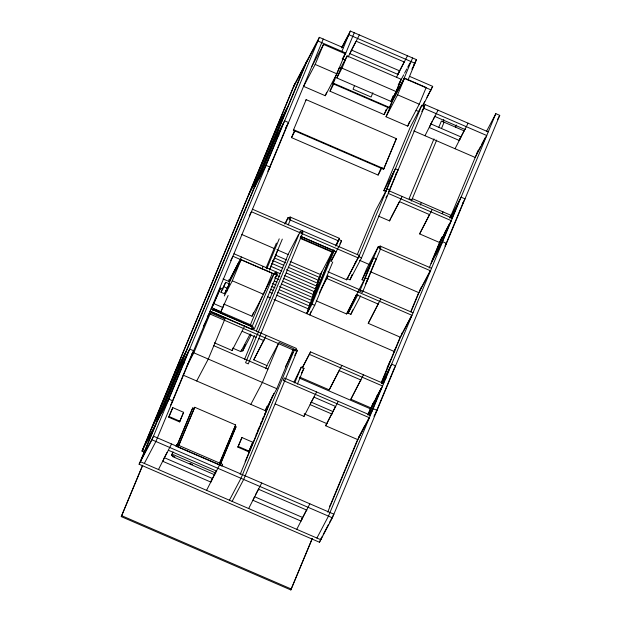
<?xml version="1.0" encoding="UTF-8"?>
<svg xmlns="http://www.w3.org/2000/svg" width="621" height="621" viewBox="0 0 621 621"><rect width="100%" height="100%" fill="white"/><g stroke="black" fill="none" stroke-linecap="round" stroke-linejoin="round"><path stroke-width="0.93" d="M144.646 452.235L141.984 451.079L294.175 85.085L319.349 37.345L343.397 47.747M294.897 83.719L142.706 449.705L145.368 450.862M155.716 420.611L178.864 364.946L180.432 365.622M252.941 186.82L280.715 120.024L282.283 120.699M161.499 409.65L184.647 353.986M258.724 175.859L286.498 109.063M486.491 131.38L495.83 113.666L499.734 115.359L332.375 517.813L319.489 542.249L139.104 464.244L306.464 61.789M307.783 59.274L140.424 461.729L320.816 539.742L322.322 536.125M161.662 412.872L182.496 362.773L184.057 363.448M258.879 179.081L277.401 134.547L278.961 135.223M167.445 401.903L188.272 351.812M264.662 168.12L283.184 123.587M139.104 464.244L151.99 439.8L319.349 37.345M312.278 538.617L290.83 589.95L121.266 516.618L142.597 465.315M121.266 516.618L142.714 465.284M171.722 402.703L192.184 353.496M268.575 169.805L277.09 149.319M277.828 147.542L287.088 125.279M323.254 39.038L155.894 441.492L144.336 463.421M228.132 295.495L220.921 311.726L211.901 307.822L220.556 288.128L223.009 289.192M211.901 307.822L220.556 288.128M187.162 365.466L193.837 352.821L210.503 312.743L224.934 318.984L208.268 359.062L196.702 380.983M213.554 308.808L213.096 309.918L250.977 326.304L251.435 325.187L213.554 308.808L212.685 310.461M315.173 64.444L323.51 44.401L345.16 53.763L336.823 73.798L325.264 95.727L303.615 86.366L315.173 64.444L336.823 73.798M168.718 417.219L172.785 407.632L183.606 412.313L179.904 421.217L179.539 421.9L168.718 417.219L172.785 407.632M220.967 292.25L225.71 282.314L229.32 283.875L227.465 288.33L224.577 293.811L220.967 292.25L225.71 282.314M223.032 278.914L228.877 281.445L238.813 262.078M228.435 284.208L240.211 261.325M224.577 293.811L226.06 290.248M293.36 130.286L306.161 99.655L396.353 138.662L383.856 168.718L383.553 169.292L293.36 130.286L293.663 129.719L383.856 168.718M241.476 257.016L228.877 281.445M382.016 167.662L378.111 175.068L291.521 137.621L294.486 130.495M224.297 295.976L232.301 280.793L241.095 259.64L272.363 273.162L263.568 294.315L252.01 316.244L224.212 304.22M220.921 311.726L222.365 308.264M223.086 306.533L224.165 303.933M179.539 421.9L183.606 412.313M171.528 443.984L158.464 469.53M174.936 456.947L171.427 455.434L172.995 452.096M176.938 444.62L176.24 446.297L221.938 466.06L222.636 464.384L176.938 444.62L176.061 446.282M176.799 445.917L191.842 409.751L192.805 407.919L194.567 408.688M177.024 445.855L192.805 407.919M341.892 51.364L350.345 31.05L416.489 59.655L408.036 79.969M178.724 445.179L194.746 407.275L235.631 424.95L219.71 463.25M178.452 446.46L194.746 407.275M325.264 95.727L326.708 92.242M332.654 83.571L332.949 83.004L389.476 107.449L389.173 108.015L332.654 83.571L339.431 67.417L341.201 68.178M388.001 107.208L384.096 114.606L329.984 91.202L335.169 78.735M343.134 58.118L345.804 53.057L354.249 32.742M336.83 77.982L341.923 65.741L347.1 55.913L401.213 79.317L396.12 91.566L390.943 101.386L336.83 77.982L342.008 68.163L347.1 55.913M262.085 268.877L263.125 266.378M359.365 34.947L348.078 57.124M266.083 267.884L276.384 243.114M214.361 342.815L232.091 350.485L233.131 347.977M266.727 268.901L279.24 238.829M285.489 223.793L288.066 217.598L290.768 218.771L288.198 224.965M244.697 326.048L232.091 350.485M336.303 245.769L339.392 238.324L290.092 217.001L289.044 219.5L338.352 240.824L335.821 245.621M269.436 270.073L282.307 239.116M269.77 269.429L277.866 249.976M252.01 316.244L253.477 312.712M250.356 324.915L262.178 296.465M232.891 348.202L240.832 351.633L241.53 349.965M241.359 350.384L242.71 350.966L245.295 344.748M354.482 85.783L353.062 89.214L371.102 97.016L372.879 92.731M277.183 273.931L254.268 329.045L251.567 327.872L274.482 272.766L277.183 273.931L275.406 277.308M244.433 359.629L254.463 335.495M256.326 331.032L288.656 253.283L298.437 234.722M301.651 233.449L302.691 230.942M267.007 365.583L253.741 359.846L264.119 339.625M266.339 335.41L253.741 359.846M219.617 462.862L235.631 424.95M219.632 464.787L206.568 490.334M220.455 463.763L236.096 426.643L220.323 464.578M265.641 368.765L267.115 365.202M237.866 447.128L241.934 437.533L252.755 442.214L249.052 451.125L248.687 451.809L237.866 447.128L241.934 437.533M407.469 55.75L396.625 77.082M384.096 114.606L386.316 109.265M390.943 101.386L393.124 96.139M389.173 108.015L395.957 91.861M400.654 80.777L392.565 100.206L404.131 78.285L412.577 57.963M386.037 116.764L392.984 100.059L404.543 78.13L426.192 87.491L419.245 104.196L407.687 126.125L386.037 116.764L397.603 94.834L404.543 78.13M318.72 278.914L321.22 272.914M318.169 280.708L321.849 271.866M317.502 282.78L320.855 274.73L290.24 261.488M316.516 285.629L319.854 277.595L289.246 264.36M316.268 286.692L318.86 280.459L288.245 267.224M313.807 293.089L317.859 283.331L286.374 269.708M313.194 295.029L316.865 286.196L286.25 272.953M183.125 375.115L265.252 410.628L267.108 406.181M312.58 296.97L315.864 289.06L284.379 275.445M311.967 298.911L314.87 291.924L283.386 278.309M248.687 451.809L252.755 442.214M309.413 305.509L310.531 302.831M311.268 301.045L313.869 294.796L282.384 281.181M308.816 307.418L312.875 297.661L281.383 284.045M257.855 430.415L258.949 427.807M260.393 424.322L261.48 421.706M262.209 419.959L263.296 417.351M308.226 309.312L311.874 300.525L279.512 286.529M306.921 312.906L310.88 303.397L279.388 289.774M245.124 461.776L257.125 432.907M257.49 432.03L272.518 395.903M307.092 312.968L332.778 250.985M240.156 474.382L273.861 393.341M333.446 250.053L306.968 313.737L312.021 304.143L334.463 250.185M265.252 410.628L276.811 388.699L293.485 348.622L279.046 342.381L262.38 382.466L250.822 404.387M311.144 311.369L309.669 314.909L314.731 305.315L332.755 261.977M338.771 246.545L331.055 261.705M339.004 246.933L341.581 240.746L338.872 239.574M319.334 292.856L327.935 276.011L413.019 312.805M229.421 500.215L240.979 478.286L294.68 349.142L297.389 350.314L243.688 479.459L232.122 501.388M378.111 175.068L380.704 168.834M294.005 382.008L301.255 367.135L303.964 368.307L297.381 384.143M294.672 382.971L301.255 367.135M383.553 169.292L396.353 138.662M302.404 367.904L310.562 351.905L383.615 383.499M407.687 126.125L409.511 121.724M261.728 482.991L248.664 508.537M327.942 271.75L346.611 279.823L347.302 278.154M357.316 254.509L375.519 210.721L387.085 188.792L389.786 189.964L388.901 191.648M385.882 191.563L383.856 190.686L410.24 127.227L421.806 105.298L424.508 106.47L361.546 257.878L349.988 279.807L347.279 278.635L358.845 256.706L421.806 105.298M385.633 191.54L393.97 171.497M346.611 279.823L359.21 255.386L252.483 209.23M349.988 279.807L352.216 274.443M389.064 190.965L396.314 173.538M421.83 111.586L425.113 104.592L488.246 131.9M422.738 106.005L432.69 86.366L409.542 76.352M275.181 403.922L304.003 416.388L305.051 413.881M316.198 300.82L346.596 313.97L356.532 294.595M360.661 295.782L350.881 314.342L348.171 313.17L356.392 294.75M364.092 280.645L362.059 279.768L366.693 268.637L378.251 246.708L380.952 247.88L362.439 292.413L359.73 291.241L378.251 246.708M316.609 391.96L304.003 416.388M359.202 289.533L346.596 313.97M363.844 280.622L372.173 260.587M378.352 216.054L389.553 220.897L390.601 218.39M350.881 314.342L352.728 309.887M430.516 124.611L429.305 127.507L459.377 140.509L460.875 136.892L430.811 123.889M431.533 268.28L380.122 246.04L379.082 248.547L430.493 270.779L418.934 292.708L370.178 271.625M366.545 281.794L374.517 262.629M402.16 196.469L389.553 220.897M438.038 110.189L424.974 135.735M299.695 377.094L329.223 389.864L339.159 370.489M433.97 138.894L409.099 198.697L411.808 199.869M438.799 127.289L441.391 121.041L464.112 130.868M442.897 121.693L443.798 119.519M341.829 365.427L329.223 389.864M411.288 201.119L436.679 140.067M441.5 128.462L444.1 122.213M370.426 415.232L284.286 377.979L283.246 380.487L369.386 417.731L357.82 439.66L325.652 425.75L335.588 406.375M326.894 278.519L411.971 315.313L400.413 337.242L368.245 323.331L378.624 303.11M338.259 401.321L325.652 425.75M380.844 298.895L368.245 323.331M420.308 205.015L421.348 202.516M455.527 127.158L456.427 124.984M309.522 354.412L382.575 386.006L371.016 407.935L350.873 399.225L360.809 379.85M452.367 218.181L389.235 190.872L388.187 193.379L451.327 220.68L439.769 242.609L419.625 233.9L429.553 214.524M309.832 503.794L296.76 529.34M363.479 374.789L350.873 399.225M432.224 209.463L419.625 233.9M468.102 123.191L455.038 148.737M442.299 213.546L442.998 211.877M290.83 589.95L312.161 538.648M387.062 367.935L388.172 365.28M330.745 504.105L357.083 440.763M367.842 414.898L370.807 407.756M381.511 382.016L400.025 337.498M410.815 311.548L418.632 292.755M431.285 262.334L440.957 239.069M368.3 414.223L370.613 408.905L299.314 378.073M327.702 512.084L359.443 435.763M368.253 414.587L372.693 403.898M381.589 382.513L402.408 332.452M410.955 311.897L420.991 287.756M429.165 268.093L442.136 236.904M450.07 217.893L478.077 150.554M368.882 415.27L377.032 395.678M382.218 383.204L384.438 377.863L385.998 378.538M435.36 255.402L445.366 231.354M450.916 217.994L453.881 210.868L455.441 211.544M364.504 426.169L358.744 437.432M371.7 411.428L381.325 388.272M383.18 383.825L390.221 366.902M441.143 244.441L450.031 223.063M451.886 218.608L459.664 199.908M495.83 113.666L328.47 516.121L316.904 538.05M319.489 542.249L321.344 537.794M375.604 413.12L393.753 369.479M463.196 202.485L445.055 246.126L446.499 243.385L442.587 241.693L431.028 263.622M293.399 87.336L304.958 65.407M306.285 62.892L317.843 40.963L345.804 53.057M276.384 128.244L287.942 106.323M311.952 66.331L323.51 44.401M273.061 142.776L284.628 120.847L288.532 122.531L285.87 127.592M248.602 195.048L260.168 173.119M254.548 187.301L266.106 165.372L270.019 167.065L267.791 171.28M243.502 213.197L244.821 210.682M305.858 100.229L306.161 99.655M216.651 277.766L217.971 275.25M249.215 215.953L251.443 211.738L358.17 257.894M291.521 137.621L294.991 131.039M341.449 47.918L350.345 31.05M342.171 47.32L348.839 34.667L414.983 63.272L411.87 69.179M230.701 260.486L232.922 256.271L275.313 274.598L276.353 272.099L275.468 273.783M174.532 373.167L186.09 351.245M342.932 57.978L345.16 53.763M178.157 370.993L189.723 349.064L193.628 350.756L191.408 354.971M207.298 316.974L209.083 313.605L295.363 350.919L296.403 348.412L210.123 311.098M203.385 326.235L208.726 316.112M151.384 428.832L162.943 406.91M351.804 49.284L355.81 41.7M329.984 91.202L333.881 83.804M226.844 288.571L229.32 283.875M144.204 446.088L155.77 424.166M157.323 421.092L168.889 399.163L172.793 400.856L170.573 405.071M141.984 451.079L154.264 427.784M141.93 458.112L153.496 436.183L333.881 514.196L329.433 522.626M284.69 223.995L288.066 217.598M289.246 218.6L290.092 217.001M164.86 456.637L167.088 452.414M171.427 455.434L173.174 452.111M262.916 294.688L273.589 274.451M300.254 237.579L301.138 235.895M240.832 351.633L250.17 333.927M242.71 350.966L251.156 334.944M397.688 74.31L404.356 61.658M398.193 85.046L401.213 79.317M401.019 79.892L403.689 74.831M404.574 73.146L406.802 68.931M407.687 67.239L409.907 63.024M413.819 64.716L416.489 59.655M267.488 364.31L278.161 344.073M210.674 481.78L216.519 470.687M320.933 273.605L331.443 253.515M332.491 251.684L333.376 250.007M335.503 245.97L339.392 238.324M319.38 277.525L320.855 274.73M317.486 282.081L319.854 277.595M317.634 282.788L318.86 280.459M316.609 285.707L317.859 283.331M315.592 288.61L316.865 286.196M313.721 293.135L315.864 289.06M339.897 243.944L341.581 240.746M313.131 295.216L314.87 291.924M331.21 260.882L336.101 251.606M312.565 297.273L313.869 294.796M311.556 300.153L312.875 297.661M310.112 303.863L311.874 300.525M309.553 305.905L310.88 303.397M308.109 309.623L309.879 306.262L277.517 292.266M307.108 312.495L308.885 309.126L276.524 295.13M321.267 288.664L327.935 276.011M422.466 105.764L424.686 101.549M426.914 97.326L432.69 86.366M285.342 366.856L292.902 352.518M424.221 106.284L425.113 104.592M294.719 355.375L297.389 350.314M264.74 414.052L265.827 411.995M383.856 190.686L395.414 168.757L398.123 169.929L395.895 174.144M256.046 434.778L257.133 432.721M385.967 197.594L386.86 195.91M354.762 263.824L356.097 261.294M302.116 367.935L310.562 351.905M430.477 124.526L432.255 121.149M433.147 119.465L434.925 116.088M301.433 373.105L303.964 368.307M391.044 217.552L399.489 201.522M362.059 279.768L373.625 257.847L376.326 259.011L374.882 261.751M379.237 247.732L380.122 246.04M359.062 289.689L365.288 277.882L367.997 279.054L365.327 284.115M348.171 313.17L357.952 294.618M255.503 494.797L258.615 488.89M310.384 403.766L313.939 397.013M459.144 140.183L464.989 129.09M476.687 153.829L480.685 146.238M481.578 144.546L485.133 137.8M497.514 119.574L499.734 115.359M449.767 217.94L451.11 215.386L412.328 198.611M450.411 217.451L461.108 197.167L465.013 198.852L462.35 203.913M440.809 240.11L442.587 236.733M445.699 230.826L449.697 223.242M419.975 290.201L430.198 270.803M301.379 519.816L306.72 509.694M401.453 334.735L411.242 316.182M393.939 351.47L395.267 348.94M388.909 363.51L390.353 360.77M381.403 383.615L391.665 364.154L395.569 365.847L393.349 370.062M372.499 404.589L374.727 400.366M376.505 396.998L380.952 388.56M369.588 415.433L373.143 408.688L377.056 410.38L373.943 416.28M359.311 436.315L368.649 418.601M329.409 506.635L330.302 504.943M323.207 534.433L328.548 524.31M356.415 41.312L404.519 62.116M404.131 78.285L431.191 89.983M342.194 58.723L345.478 60.144M342.008 68.163L396.12 91.566M397.603 94.834L419.245 104.196M423.607 108.209L486.74 135.518L475.181 157.447L413.772 130.884M393.093 96.17L394.871 96.938M435.088 116.546L465.152 129.548M416.062 110.367L418.733 111.524M399.676 201.709L429.74 214.711M358.845 256.706L361.546 257.878M359.458 260.253L369.309 264.515M300.719 236.329L333.298 250.418M301.084 236.57L336.279 251.792M300.37 237.789L332.359 251.621M300.222 238.379L332.934 252.53M241.639 234.428L274.234 248.524M276.873 249.665L288.323 254.618M275.375 255.06L286.747 259.982M274.373 257.925L285.745 262.846M356.71 294.781L378.36 304.143M272.503 260.416L283.875 265.33M271.509 263.281L282.873 268.202M270.508 266.145L281.88 271.066M233.962 253.764L280.009 273.55M276.384 275.282L279.885 276.795M274.513 277.773L278.883 279.667M274.389 281.018L277.013 282.151M272.518 283.51L276.019 285.016M271.517 286.374L275.018 287.888M312.021 304.143L314.731 305.315M270.523 289.239L273.147 290.372M269.522 292.103L272.145 293.244M232.301 280.793L263.568 294.315M228.637 279.861L230.414 280.638M267.604 296.722L270.399 297.925M273.954 299.462L394.809 351.727M223.855 286.77L227.465 288.33M225.47 290.255L227.115 290.962M214.074 303.716L223.094 307.612M211.047 308.87L253.438 327.205L252.398 329.704L210.007 311.377M339.345 370.675L360.987 380.036M242.206 331.296L256.062 337.288M258.662 338.406L263.855 340.657M213.826 345.703L267.938 369.099M314.125 397.199L335.767 406.561M311.152 402.121L333.159 411.638M193.837 352.821L276.811 388.699M310.112 404.62L332.119 414.137M304.174 413.834L327.057 423.732M169.075 416.536L179.904 421.217M238.231 446.445L249.052 451.125M151.99 439.8L332.375 517.813M168.578 450.341L216.682 471.145M258.778 489.348L306.883 510.152M215.766 473.023L173.36 454.681L172.397 456.505L214.804 474.848M189.879 463.413L192.518 464.555M121.747 515.709L291.311 589.034M164.309 457.685L162.803 461.31L210.907 482.113L212.413 478.488L164.309 457.685M351.416 50.029L349.91 53.647L398.014 74.45L399.52 70.825L351.416 50.029M300.215 231.354L245.582 362.718L248.291 363.89L302.924 232.526L300.215 231.354M254.501 496.691L252.995 500.309L301.1 521.112L302.606 517.495L254.501 496.691"/></g></svg>
